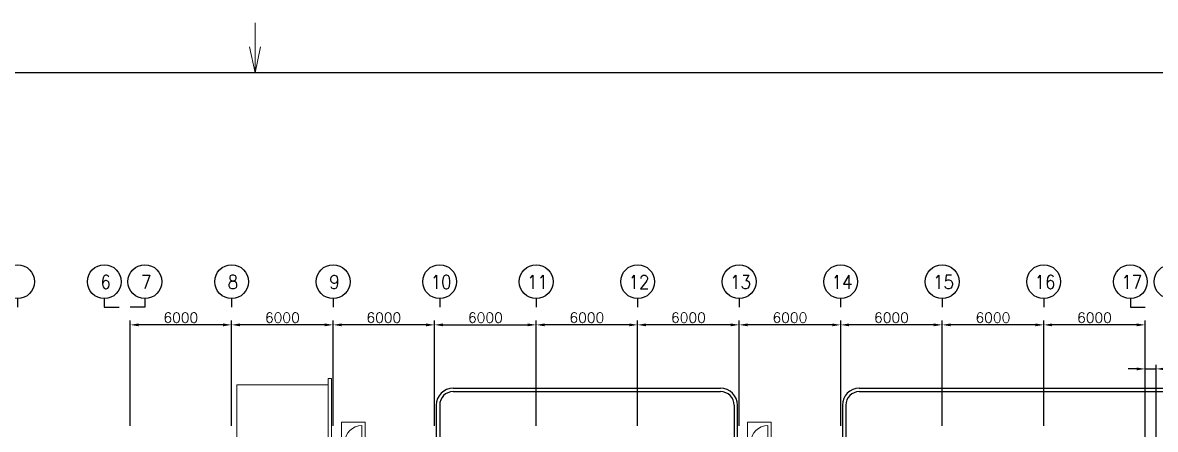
# Model space of a CAD drawing. Extents: x -59767 to 1106559, y -1290 to 1129522.
# Drawn here: x 595689 to 662639, y 304019 to 328034 of the extents above; entities that cross this region are included whole.
import ezdxf
from ezdxf.enums import TextEntityAlignment as Align

# ---------------------------------------------------------------- set-up
doc = ezdxf.new("R2010")
doc.units = 0
doc.layers.get('0').update_dxf_attribs({"linetype": 'CONTINUOUS', "lineweight": 9})
doc.layers.get('Defpoints').update_dxf_attribs({"linetype": 'CONTINUOUS', "lineweight": 9})
for name, color, linetype in [('15', 1, 'CONTINUOUS'), ('7', 7, 'CONTINUOUS'), ('CY', 4, 'CONTINUOUS'), ('DIM', 7, 'CONTINUOUS')]:
    doc.layers.add(name, color=color, linetype=linetype)
for name, color, linetype, lineweight in [('TEXT', 3, 'CONTINUOUS', 9), ('WALL', 7, 'CONTINUOUS', 9), ('WALL_200', 3, 'CONTINUOUS', 9), ('WALL_300', 7, 'CONTINUOUS', 9), ('치수선', 6, 'CONTINUOUS', 9)]:
    doc.layers.add(name, color=color, linetype=linetype, lineweight=lineweight)
doc.styles.add('ROMANS', font='romans.shx', dxfattribs={"bigfont": 'whgtxt.shx'})
doc.styles.get("Standard").update_dxf_attribs({"font": 'romans.shx', "bigfont": 'whtgtxt.shx'})
doc.dimstyles.new('ISO-25', dxfattribs={"dimscale": 200, "dimtxt": 3, "dimasz": 2.5, "dimexe": 1.25, "dimexo": 0.625, "dimtad": 1, "dimdec": 0, "dimdsep": 46, "dimtxsty": 'Standard', "dimcen": 2.5, "dimadec": 0, "dimazin": 0, "dimtp": 0.1, "dimtm": 0.1, "dimtfac": 0.6, "dimtdec": 0, "dimtmove": 0, "dimatfit": 3, "dimfxl": 1, "dimtvp": 1, "dimtolj": 1, "dimarcsym": 0})

# ---------------------------------------------------------------- blocks, each defined once
blk = doc.blocks.new('*D463')
at = {"layer": 'Defpoints', "color": 0}
for p in [(662689, 307587), (662039, 303295), (662689, 303295)]:
    blk.add_point(p, dxfattribs=at)
at = {"layer": '치수선', "color": 0, "lineweight": -2}
for p, q in [((661539, 307587), (661039, 307587)), ((662039, 303420), (662039, 307837)), ((662039, 307587), (662689, 307587)), ((662689, 303420), (662689, 307837)), ((663189, 307587), (665451, 307587))]:
    blk.add_line(p, q, dxfattribs=at)
at = {"layer": '치수선', "color": 0}
for points in [[(661539, 307503), (661539, 307670), (662039, 307587)], [(663189, 307670), (663189, 307503), (662689, 307587)]]:
    blk.add_solid(points, dxfattribs=at)
at = {"layer": '치수선', "color": 0, "insert": (664570, 308012), "char_height": 600, "attachment_point": 5}
blk.add_mtext('\\A1;650', dxfattribs=at)
blk = doc.blocks.new('*D465')
at = {"layer": 'Defpoints', "color": 0}
for p in [(650039, 310188), (650039, 304095), (656039, 304095)]:
    blk.add_point(p, dxfattribs=at)
at = {"layer": '치수선', "color": 0, "lineweight": -2}
for p, q in [((650039, 304220), (650039, 310438)), ((655539, 310188), (650539, 310188)), ((656039, 304220), (656039, 310438))]:
    blk.add_line(p, q, dxfattribs=at)
at = {"layer": '치수선', "color": 0}
for points in [[(650539, 310271), (650539, 310104), (650039, 310188)], [(655539, 310104), (655539, 310271), (656039, 310188)]]:
    blk.add_solid(points, dxfattribs=at)
at = {"layer": '치수선', "color": 0, "insert": (653039, 310613), "char_height": 600, "attachment_point": 5}
blk.add_mtext('\\A1;6000', dxfattribs=at)
blk = doc.blocks.new('*D464')
at = {"layer": 'Defpoints', "color": 0}
for p in [(656039, 310188), (656039, 304095), (662039, 304095)]:
    blk.add_point(p, dxfattribs=at)
at = {"layer": '치수선', "color": 0, "lineweight": -2}
for p, q in [((656039, 304220), (656039, 310438)), ((661539, 310188), (656539, 310188)), ((662039, 304220), (662039, 310438))]:
    blk.add_line(p, q, dxfattribs=at)
at = {"layer": '치수선', "color": 0}
for points in [[(656539, 310271), (656539, 310104), (656039, 310188)], [(661539, 310104), (661539, 310271), (662039, 310188)]]:
    blk.add_solid(points, dxfattribs=at)
at = {"layer": '치수선', "color": 0, "insert": (659039, 310613), "char_height": 600, "attachment_point": 5}
blk.add_mtext('\\A1;6000', dxfattribs=at)
blk = doc.blocks.new('*D466')
at = {"layer": 'Defpoints', "color": 0}
for p in [(644039, 310188), (644039, 304095), (650039, 304095)]:
    blk.add_point(p, dxfattribs=at)
at = {"layer": '치수선', "color": 0, "lineweight": -2}
for p, q in [((644039, 304220), (644039, 310438)), ((649539, 310188), (644539, 310188)), ((650039, 304220), (650039, 310438))]:
    blk.add_line(p, q, dxfattribs=at)
at = {"layer": '치수선', "color": 0}
for points in [[(644539, 310271), (644539, 310104), (644039, 310188)], [(649539, 310104), (649539, 310271), (650039, 310188)]]:
    blk.add_solid(points, dxfattribs=at)
at = {"layer": '치수선', "color": 0, "insert": (647039, 310613), "char_height": 600, "attachment_point": 5}
blk.add_mtext('\\A1;6000', dxfattribs=at)
blk = doc.blocks.new('*D467')
at = {"layer": 'Defpoints', "color": 0}
for p in [(638039, 310188), (638039, 304095), (644039, 304095)]:
    blk.add_point(p, dxfattribs=at)
at = {"layer": '치수선', "color": 0, "lineweight": -2}
for p, q in [((638039, 304220), (638039, 310438)), ((643539, 310188), (638539, 310188)), ((644039, 304220), (644039, 310438))]:
    blk.add_line(p, q, dxfattribs=at)
at = {"layer": '치수선', "color": 0}
for points in [[(638539, 310271), (638539, 310104), (638039, 310188)], [(643539, 310104), (643539, 310271), (644039, 310188)]]:
    blk.add_solid(points, dxfattribs=at)
at = {"layer": '치수선', "color": 0, "insert": (641039, 310613), "char_height": 600, "attachment_point": 5}
blk.add_mtext('\\A1;6000', dxfattribs=at)
blk = doc.blocks.new('*D468')
at = {"layer": 'Defpoints', "color": 0}
for p in [(632039, 310188), (632039, 304095), (638039, 304095)]:
    blk.add_point(p, dxfattribs=at)
at = {"layer": '치수선', "color": 0, "lineweight": -2}
for p, q in [((632039, 304220), (632039, 310438)), ((637539, 310188), (632539, 310188)), ((638039, 304220), (638039, 310438))]:
    blk.add_line(p, q, dxfattribs=at)
at = {"layer": '치수선', "color": 0}
for points in [[(632539, 310271), (632539, 310104), (632039, 310188)], [(637539, 310104), (637539, 310271), (638039, 310188)]]:
    blk.add_solid(points, dxfattribs=at)
at = {"layer": '치수선', "color": 0, "insert": (635039, 310613), "char_height": 600, "attachment_point": 5}
blk.add_mtext('\\A1;6000', dxfattribs=at)
blk = doc.blocks.new('*D469')
at = {"layer": 'Defpoints', "color": 0}
for p in [(626039, 310188), (626039, 304095), (632039, 304095)]:
    blk.add_point(p, dxfattribs=at)
at = {"layer": '치수선', "color": 0, "lineweight": -2}
for p, q in [((626039, 304220), (626039, 310438)), ((631539, 310188), (626539, 310188)), ((632039, 304220), (632039, 310438))]:
    blk.add_line(p, q, dxfattribs=at)
at = {"layer": '치수선', "color": 0}
for points in [[(626539, 310271), (626539, 310104), (626039, 310188)], [(631539, 310104), (631539, 310271), (632039, 310188)]]:
    blk.add_solid(points, dxfattribs=at)
at = {"layer": '치수선', "color": 0, "insert": (629039, 310613), "char_height": 600, "attachment_point": 5}
blk.add_mtext('\\A1;6000', dxfattribs=at)
blk = doc.blocks.new('*D470')
at = {"layer": 'Defpoints', "color": 0}
for p in [(626039, 310188), (620039, 304095), (626039, 304095)]:
    blk.add_point(p, dxfattribs=at)
at = {"layer": '치수선', "color": 0, "lineweight": -2}
for p, q in [((620039, 304220), (620039, 310438)), ((620539, 310188), (625539, 310188)), ((626039, 304220), (626039, 310438))]:
    blk.add_line(p, q, dxfattribs=at)
at = {"layer": '치수선', "color": 0}
for points in [[(620539, 310271), (620539, 310104), (620039, 310188)], [(625539, 310104), (625539, 310271), (626039, 310188)]]:
    blk.add_solid(points, dxfattribs=at)
at = {"layer": '치수선', "color": 0, "insert": (623039, 310613), "char_height": 600, "attachment_point": 5}
blk.add_mtext('\\A1;6000', dxfattribs=at)
blk = doc.blocks.new('*D472')
at = {"layer": 'Defpoints', "color": 0}
for p in [(608039, 310188), (608039, 304095), (614039, 304095)]:
    blk.add_point(p, dxfattribs=at)
at = {"layer": '치수선', "color": 0, "lineweight": -2}
for p, q in [((608039, 304220), (608039, 310438)), ((613539, 310188), (608539, 310188)), ((614039, 304220), (614039, 310438))]:
    blk.add_line(p, q, dxfattribs=at)
at = {"layer": '치수선', "color": 0}
for points in [[(608539, 310271), (608539, 310104), (608039, 310188)], [(613539, 310104), (613539, 310271), (614039, 310188)]]:
    blk.add_solid(points, dxfattribs=at)
at = {"layer": '치수선', "color": 0, "insert": (611039, 310613), "char_height": 600, "attachment_point": 5}
blk.add_mtext('\\A1;6000', dxfattribs=at)
blk = doc.blocks.new('*D471')
at = {"layer": 'Defpoints', "color": 0}
for p in [(614039, 310188), (614039, 304095), (620039, 304095)]:
    blk.add_point(p, dxfattribs=at)
at = {"layer": '치수선', "color": 0, "lineweight": -2}
for p, q in [((614039, 304220), (614039, 310438)), ((619539, 310188), (614539, 310188)), ((620039, 304220), (620039, 310438))]:
    blk.add_line(p, q, dxfattribs=at)
at = {"layer": '치수선', "color": 0}
for points in [[(614539, 310271), (614539, 310104), (614039, 310188)], [(619539, 310104), (619539, 310271), (620039, 310188)]]:
    blk.add_solid(points, dxfattribs=at)
at = {"layer": '치수선', "color": 0, "insert": (617039, 310613), "char_height": 600, "attachment_point": 5}
blk.add_mtext('\\A1;6000', dxfattribs=at)
blk = doc.blocks.new('*D473')
at = {"layer": 'Defpoints', "color": 0}
for p in [(602039, 310188), (602039, 304095), (608039, 304095)]:
    blk.add_point(p, dxfattribs=at)
at = {"layer": '치수선', "color": 0, "lineweight": -2}
for p, q in [((602039, 304220), (602039, 310438)), ((607539, 310188), (602539, 310188)), ((608039, 304220), (608039, 310438))]:
    blk.add_line(p, q, dxfattribs=at)
at = {"layer": '치수선', "color": 0}
for points in [[(602539, 310271), (602539, 310104), (602039, 310188)], [(607539, 310104), (607539, 310271), (608039, 310188)]]:
    blk.add_solid(points, dxfattribs=at)
at = {"layer": '치수선', "color": 0, "insert": (605039, 310613), "char_height": 600, "attachment_point": 5}
blk.add_mtext('\\A1;6000', dxfattribs=at)
blk = doc.blocks.new('BUBBLE')
blk.add_line((0, -600), (0, -900))
blk.add_circle((0, 0), 600)

msp = doc.modelspace()

# ---------------------------------------------------------------- linework, layer by layer
msp.add_line((609421.9, 325069.6), (609421.9, 328034.4))
at = {"linetype": 'Continuous'}
for q in [(609102.7, 326606.8), (609741.1, 326606.8)]:
    msp.add_line((609421.9, 325069.6), q, dxfattribs=at)
at = {"layer": '15'}
msp.add_line((717921.9, 325085.2), (500921.9, 325054.1), dxfattribs=at)
at = {"layer": 'CY'}
for p, q in [((621138.6, 306444.9), (636938.6, 306444.9)), ((621138.6, 306244.9), (636938.6, 306244.9)), ((645138.6, 306444.9), (663788.6, 306444.9)), ((645138.6, 306244.9), (663788.6, 306244.9)), ((620138.6, 305444.9), (620138.6, 303394.9)), ((620338.6, 305444.9), (620338.6, 303394.9)), ((637738.6, 305444.9), (637738.6, 303394.9)), ((637938.6, 303394.9), (637938.6, 305444.9)), ((644138.6, 305444.9), (644138.6, 303394.9)), ((644338.6, 305444.9), (644338.6, 303394.9))]:
    msp.add_line(p, q, dxfattribs=at)
for centre, radius, start, end in [((621138.6, 305444.9), 1000, 90, 180), ((621138.6, 305444.9), 800, 90, 180), ((636938.6, 305444.9), 1000, 0, 90), ((636938.6, 305444.9), 800, 0, 90), ((645138.6, 305444.9), 1000, 90, 180), ((645138.6, 305444.9), 800, 90, 180)]:
    msp.add_arc(centre, radius, start, end, dxfattribs=at)
at = {"layer": 'DIM', "linetype": 'Continuous'}
for p, q in [((600513.6, 311237.6), (601388.6, 311237.6)), ((602913.6, 311237.6), (602038.6, 311237.6)), ((661163.6, 311237.6), (662038.6, 311237.6))]:
    msp.add_line(p, q, dxfattribs=at)
at = {"layer": 'WALL', "linetype": 'Continuous'}
for p, q in [((614538.6, 304444.6), (614538.6, 303244.9)), ((615938.6, 304444.6), (614538.6, 304444.6)), ((638538.6, 304444.6), (638538.6, 303244.9)), ((639938.6, 304444.6), (638538.6, 304444.6))]:
    msp.add_line(p, q, dxfattribs=at)
at = {"layer": 'WALL_200', "ltscale": 0.5}
msp.add_lwpolyline([(613938.6, 307013), (613938.6, 300613), (613738.6, 300613), (613738.6, 307013)], close=True, dxfattribs=at)
at = {"layer": 'WALL_300', "lineweight": 9}
for p, q in [((608338.6, 306645.7), (613738.6, 306645.7)), ((608338.6, 306645.7), (608338.6, 303244.9)), ((613738.6, 306645.7), (613738.6, 303244.9))]:
    msp.add_line(p, q, dxfattribs=at)
at = {"layer": 'WALL_300'}
for p, q in [((615738.6, 303244.6), (615738.6, 304244.6)), ((615938.6, 304444.6), (615938.6, 303244.6)), ((639738.6, 303244.6), (639738.6, 304244.6)), ((639938.6, 304444.6), (639938.6, 303244.6))]:
    msp.add_line(p, q, dxfattribs=at)
for centre in [(615738.6, 303244.6), (639738.6, 303244.6)]:
    msp.add_arc(centre, 1000, 90, 180, dxfattribs=at)

# ---------------------------------------------------------------- block references
at = {"layer": '7', "color": 7, "xscale": 1.666666666627862, "yscale": 1.666666666627862, "zscale": 1.666666666627862}
for p in [(595388.6, 312737.6), (600513.6, 312737.6), (602913.6, 312737.6), (608038.6, 312737.6), (614038.6, 312737.6), (620338.6, 312737.6), (626038.6, 312737.6), (632038.6, 312737.6), (638038.6, 312737.6), (644038.6, 312737.6), (650038.6, 312737.6), (656038.6, 312737.6), (661163.6, 312737.6), (663563.6, 312737.6)]:
    msp.add_blockref('BUBBLE', p, dxfattribs=at)

# ---------------------------------------------------------------- texts
at = {"layer": 'TEXT', "color": 7, "style": 'ROMANS', "width": 0.9}
for s, p in [('6', (600593.1, 312720.1)), ('7', (602993.1, 312720.1)), ('8', (608118.1, 312720.1)), ('9', (614118.1, 312720.1)), ('10', (620418.1, 312720.1)), ('11', (626118.1, 312720.1)), ('12', (632118.1, 312720.1)), ('13', (638118.1, 312720.1)), ('14', (644118.1, 312720.1)), ('15', (650118.1, 312720.1)), ('16', (656118.1, 312720.1)), ('17', (661243.1, 312720.1))]:
    msp.add_text(s, height=800, dxfattribs=at).set_placement(p, align=Align.MIDDLE)

# ---------------------------------------------------------------- dimensions: what is measured, and where the dimension line sits
at = {"layer": '치수선'}
for base, p1, p2, picture, middle in [((602038.6, 310187.6), (608038.6, 304094.9), (602038.6, 304094.9), '*D473', (605038.6, 310612.6)), ((608038.6, 310187.6), (614038.6, 304094.9), (608038.6, 304094.9), '*D472', (611038.6, 310612.6)), ((614038.6, 310187.6), (620038.6, 304094.9), (614038.6, 304094.9), '*D471', (617038.6, 310612.6)), ((626038.6, 310187.6), (620038.6, 304094.9), (626038.6, 304094.9), '*D470', (623038.6, 310612.6)), ((626038.6, 310187.6), (632038.6, 304094.9), (626038.6, 304094.9), '*D469', (629038.6, 310612.6)), ((632038.6, 310187.6), (638038.6, 304094.9), (632038.6, 304094.9), '*D468', (635038.6, 310612.6)), ((638038.6, 310187.6), (644038.6, 304094.9), (638038.6, 304094.9), '*D467', (641038.6, 310612.6)), ((644038.6, 310187.6), (650038.6, 304094.9), (644038.6, 304094.9), '*D466', (647038.6, 310612.6)), ((650038.6, 310187.6), (656038.6, 304094.9), (650038.6, 304094.9), '*D465', (653038.6, 310612.6)), ((656038.6, 310187.6), (662038.6, 304094.9), (656038.6, 304094.9), '*D464', (659038.6, 310612.6)), ((662688.6, 307586.5), (662038.6, 303294.9), (662688.6, 303294.9), '*D463', (664569.6, 308011.5))]:
    dim = msp.add_linear_dim(base=base, p1=p1, p2=p2, dimstyle='ISO-25', dxfattribs=at)
    dim.commit()
    dim.dimension.update_dxf_attribs({"geometry": picture, "text_midpoint": middle})

doc.saveas('drawing.dxf')
